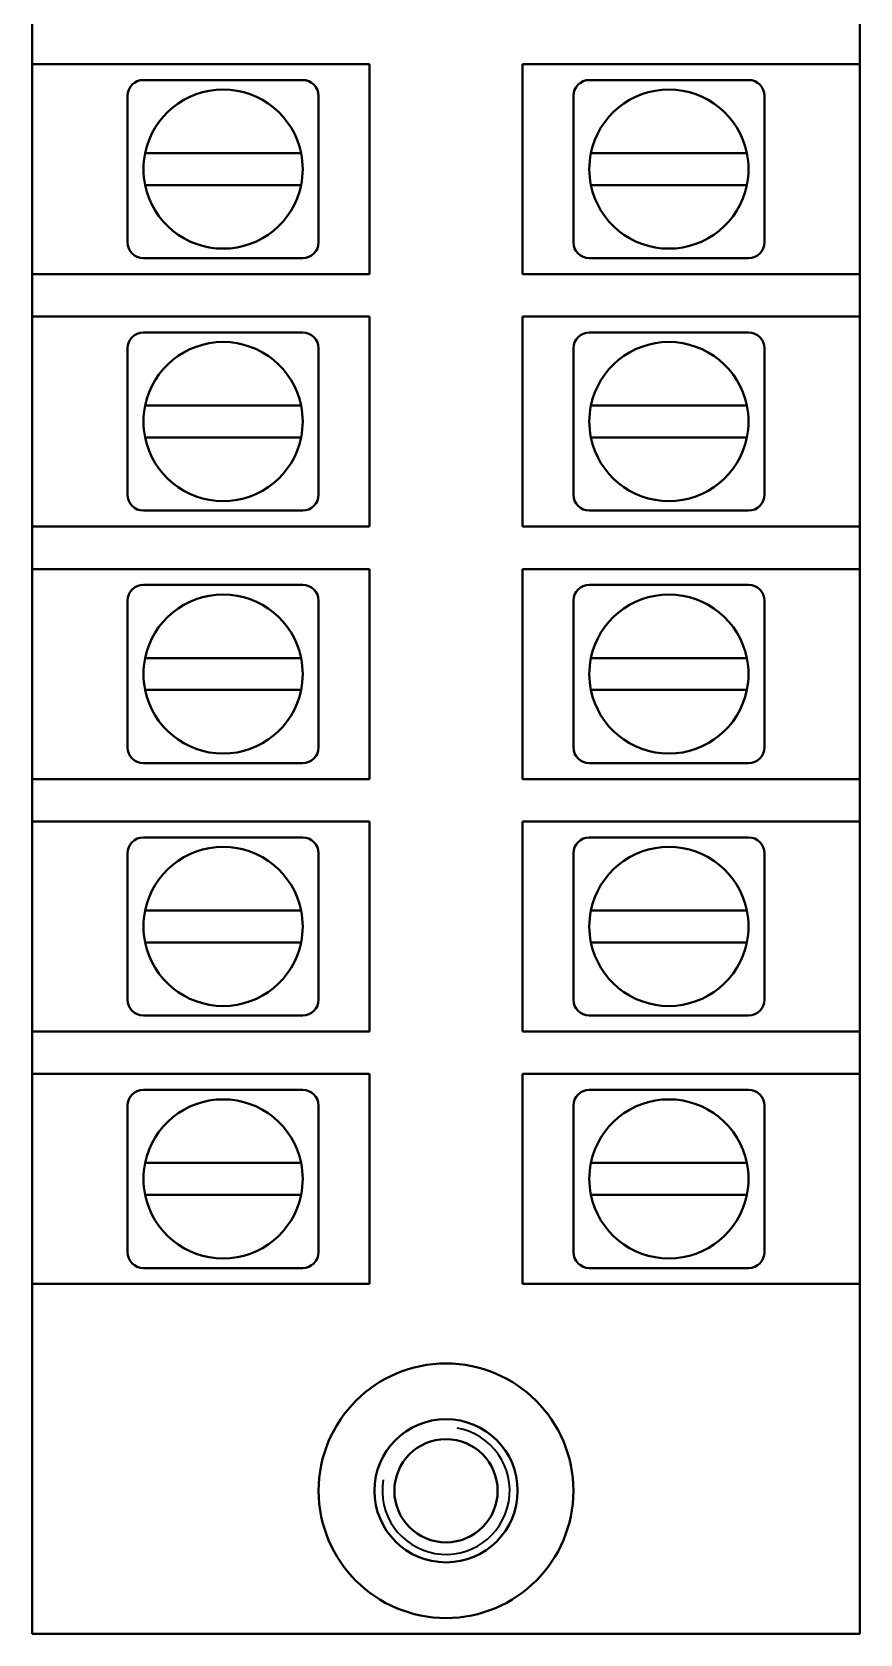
# Model space of a CAD drawing. Header units: millimetres. Extents: x 0 to 4205, y 0 to 2970.
# Drawn here: x 1985.8 to 2011.8, y 2423.9 to 2474.2 of the extents above; entities that cross this region are included whole.
import ezdxf

# ---------------------------------------------------------------- set-up
doc = ezdxf.new("R2010")
doc.units = ezdxf.units.MM
doc.header["$LTSCALE"] = 5
doc.layers.add('가시적인 것(ISO)', color=3, linetype='Continuous', lineweight=40)
doc.layers.add('가시적인 좁은 것(ISO)', color=3, linetype='Continuous', lineweight=35)

msp = doc.modelspace()

# ---------------------------------------------------------------- linework, layer by layer
at = {"layer": '가시적인 것(ISO)'}
for p, q in [((1985.848, 2474.557), (1985.848, 2473.224)), ((2011.848, 2474.557), (2011.848, 2473.224)), ((1996.448, 2473.224), (1985.848, 2473.224)), ((1985.848, 2473.224), (1985.848, 2466.624)), ((1996.448, 2473.224), (1996.448, 2466.624)), ((2001.248, 2473.224), (2001.248, 2466.624)), ((2001.248, 2473.224), (2011.848, 2473.224)), ((2011.848, 2473.224), (2011.848, 2466.624)), ((1989.348, 2472.724), (1994.348, 2472.724)), ((2008.348, 2472.724), (2003.348, 2472.724)), ((1988.848, 2467.624), (1988.848, 2472.224)), ((1994.848, 2472.224), (1994.848, 2467.624)), ((2002.848, 2472.224), (2002.848, 2467.624)), ((2008.848, 2467.624), (2008.848, 2472.224)), ((1990.982, 2470.424), (1992.714, 2470.424)), ((2004.982, 2470.424), (2006.714, 2470.424)), ((1992.714, 2469.424), (1990.982, 2469.424)), ((2006.714, 2469.424), (2004.982, 2469.424)), ((1994.348, 2467.124), (1989.348, 2467.124)), ((2003.348, 2467.124), (2008.348, 2467.124)), ((1996.448, 2466.624), (1985.848, 2466.624)), ((1985.848, 2466.624), (1985.848, 2465.291)), ((2001.248, 2466.624), (2011.848, 2466.624)), ((2011.848, 2466.624), (2011.848, 2465.291)), ((1996.448, 2465.291), (1985.848, 2465.291)), ((1985.848, 2465.291), (1985.848, 2458.691)), ((1996.448, 2465.291), (1996.448, 2458.691)), ((2001.248, 2465.291), (2001.248, 2458.691)), ((2001.248, 2465.291), (2011.848, 2465.291)), ((2011.848, 2465.291), (2011.848, 2458.691)), ((1989.348, 2464.791), (1994.348, 2464.791)), ((2008.348, 2464.791), (2003.348, 2464.791)), ((1988.848, 2459.691), (1988.848, 2464.291)), ((1994.848, 2464.291), (1994.848, 2459.691)), ((2002.848, 2464.291), (2002.848, 2459.691)), ((2008.848, 2459.691), (2008.848, 2464.291)), ((1990.982, 2462.491), (1992.714, 2462.491)), ((2004.982, 2462.491), (2006.714, 2462.491)), ((1992.714, 2461.491), (1990.982, 2461.491)), ((2006.714, 2461.491), (2004.982, 2461.491)), ((1994.348, 2459.191), (1989.348, 2459.191)), ((2003.348, 2459.191), (2008.348, 2459.191)), ((1996.448, 2458.691), (1985.848, 2458.691)), ((1985.848, 2458.691), (1985.848, 2457.357)), ((2001.248, 2458.691), (2011.848, 2458.691)), ((2011.848, 2458.691), (2011.848, 2457.357)), ((1996.448, 2457.357), (1985.848, 2457.357)), ((1985.848, 2457.357), (1985.848, 2450.757)), ((1996.448, 2457.357), (1996.448, 2450.757)), ((2001.248, 2457.357), (2001.248, 2450.757)), ((2001.248, 2457.357), (2011.848, 2457.357)), ((2011.848, 2457.357), (2011.848, 2450.757)), ((1989.348, 2456.857), (1994.348, 2456.857)), ((2008.348, 2456.857), (2003.348, 2456.857)), ((1988.848, 2451.757), (1988.848, 2456.357)), ((1994.848, 2456.357), (1994.848, 2451.757)), ((2002.848, 2456.357), (2002.848, 2451.757)), ((2008.848, 2451.757), (2008.848, 2456.357)), ((1990.982, 2454.557), (1992.714, 2454.557)), ((2004.982, 2454.557), (2006.714, 2454.557)), ((1992.714, 2453.557), (1990.982, 2453.557)), ((2006.714, 2453.557), (2004.982, 2453.557)), ((1994.348, 2451.257), (1989.348, 2451.257)), ((2003.348, 2451.257), (2008.348, 2451.257)), ((1996.448, 2450.757), (1985.848, 2450.757)), ((1985.848, 2450.757), (1985.848, 2449.424)), ((2001.248, 2450.757), (2011.848, 2450.757)), ((2011.848, 2450.757), (2011.848, 2449.424)), ((1996.448, 2449.424), (1985.848, 2449.424)), ((1985.848, 2449.424), (1985.848, 2442.824)), ((1996.448, 2449.424), (1996.448, 2442.824)), ((2001.248, 2449.424), (2001.248, 2442.824)), ((2001.248, 2449.424), (2011.848, 2449.424)), ((2011.848, 2449.424), (2011.848, 2442.824)), ((1989.348, 2448.924), (1994.348, 2448.924)), ((2008.348, 2448.924), (2003.348, 2448.924)), ((1988.848, 2443.824), (1988.848, 2448.424)), ((1994.848, 2448.424), (1994.848, 2443.824)), ((2002.848, 2448.424), (2002.848, 2443.824)), ((2008.848, 2443.824), (2008.848, 2448.424)), ((1990.982, 2446.624), (1992.714, 2446.624)), ((2004.982, 2446.624), (2006.714, 2446.624)), ((1992.714, 2445.624), (1990.982, 2445.624)), ((2006.714, 2445.624), (2004.982, 2445.624)), ((1994.348, 2443.324), (1989.348, 2443.324)), ((2003.348, 2443.324), (2008.348, 2443.324)), ((1996.448, 2442.824), (1985.848, 2442.824)), ((1985.848, 2442.824), (1985.848, 2441.491)), ((2001.248, 2442.824), (2011.848, 2442.824)), ((2011.848, 2442.824), (2011.848, 2441.491)), ((1996.448, 2441.491), (1985.848, 2441.491)), ((1985.848, 2441.491), (1985.848, 2434.891)), ((1996.448, 2441.491), (1996.448, 2434.891)), ((2001.248, 2441.491), (2001.248, 2434.891)), ((2001.248, 2441.491), (2011.848, 2441.491)), ((2011.848, 2441.491), (2011.848, 2434.891)), ((1989.348, 2440.991), (1994.348, 2440.991)), ((2008.348, 2440.991), (2003.348, 2440.991)), ((1988.848, 2435.891), (1988.848, 2440.491)), ((1994.848, 2440.491), (1994.848, 2435.891)), ((2002.848, 2440.491), (2002.848, 2435.891)), ((2008.848, 2435.891), (2008.848, 2440.491)), ((1990.982, 2438.691), (1992.714, 2438.691)), ((2004.982, 2438.691), (2006.714, 2438.691)), ((1992.714, 2437.691), (1990.982, 2437.691)), ((2006.714, 2437.691), (2004.982, 2437.691)), ((1994.348, 2435.391), (1989.348, 2435.391)), ((2003.348, 2435.391), (2008.348, 2435.391)), ((1996.448, 2434.891), (1985.848, 2434.891)), ((1985.848, 2434.891), (1985.848, 2423.891)), ((2001.248, 2434.891), (2011.848, 2434.891)), ((2011.848, 2434.891), (2011.848, 2423.891)), ((1985.848, 2423.891), (2011.848, 2423.891))]:
    msp.add_line(p, q, dxfattribs=at)
for radius in [4, 2.25, 1.621]:
    msp.add_circle((1998.848, 2428.391), radius, dxfattribs=at)
for centre, radius, start, end in [((1989.348, 2472.224), 0.5, 90, 180), ((1991.848, 2469.924), 2.5, 11.537, 168.463), ((1994.348, 2472.224), 0.5, 0, 90), ((2003.348, 2472.224), 0.5, 90, 180), ((2005.848, 2469.924), 2.5, 11.537, 168.463), ((2008.348, 2472.224), 0.5, 0, 90), ((1991.848, 2469.924), 2.5, 168.463, 191.537), ((1991.848, 2469.924), 2.5, 348.463, 11.537), ((2005.848, 2469.924), 2.5, 168.463, 191.537), ((2005.848, 2469.924), 2.5, 348.463, 11.537), ((1991.848, 2469.924), 2.5, 191.537, 348.463), ((2005.848, 2469.924), 2.5, 191.537, 348.463), ((1989.348, 2467.624), 0.5, 180, 270), ((1994.348, 2467.624), 0.5, 270, 0), ((2003.348, 2467.624), 0.5, 180, 270), ((2008.348, 2467.624), 0.5, 270, 0), ((1989.348, 2464.291), 0.5, 90, 180), ((1994.348, 2464.291), 0.5, 0, 90), ((2003.348, 2464.291), 0.5, 90, 180), ((2008.348, 2464.291), 0.5, 0, 90), ((1991.848, 2461.991), 2.5, 11.537, 168.463), ((2005.848, 2461.991), 2.5, 11.537, 168.463), ((1991.848, 2461.991), 2.5, 168.463, 191.537), ((1991.848, 2461.991), 2.5, 348.463, 11.537), ((2005.848, 2461.991), 2.5, 168.463, 191.537), ((2005.848, 2461.991), 2.5, 348.463, 11.537), ((1991.848, 2461.991), 2.5, 191.537, 348.463), ((2005.848, 2461.991), 2.5, 191.537, 348.463), ((1989.348, 2459.691), 0.5, 180, 270), ((1994.348, 2459.691), 0.5, 270, 0), ((2003.348, 2459.691), 0.5, 180, 270), ((2008.348, 2459.691), 0.5, 270, 0), ((1989.348, 2456.357), 0.5, 90, 180), ((1994.348, 2456.357), 0.5, 0, 90), ((2003.348, 2456.357), 0.5, 90, 180), ((2008.348, 2456.357), 0.5, 0, 90), ((1991.848, 2454.057), 2.5, 11.537, 168.463), ((2005.848, 2454.057), 2.5, 11.537, 168.463), ((1991.848, 2454.057), 2.5, 168.463, 191.537), ((1991.848, 2454.057), 2.5, 348.463, 11.537), ((2005.848, 2454.057), 2.5, 168.463, 191.537), ((2005.848, 2454.057), 2.5, 348.463, 11.537), ((1991.848, 2454.057), 2.5, 191.537, 348.463), ((2005.848, 2454.057), 2.5, 191.537, 348.463), ((1989.348, 2451.757), 0.5, 180, 270), ((1994.348, 2451.757), 0.5, 270, 0), ((2003.348, 2451.757), 0.5, 180, 270), ((2008.348, 2451.757), 0.5, 270, 0), ((1989.348, 2448.424), 0.5, 90, 180), ((1991.848, 2446.124), 2.5, 11.537, 168.463), ((1994.348, 2448.424), 0.5, 0, 90), ((2003.348, 2448.424), 0.5, 90, 180), ((2005.848, 2446.124), 2.5, 11.537, 168.463), ((2008.348, 2448.424), 0.5, 0, 90), ((1991.848, 2446.124), 2.5, 168.463, 191.537), ((1991.848, 2446.124), 2.5, 348.463, 11.537), ((2005.848, 2446.124), 2.5, 168.463, 191.537), ((2005.848, 2446.124), 2.5, 348.463, 11.537), ((1991.848, 2446.124), 2.5, 191.537, 348.463), ((2005.848, 2446.124), 2.5, 191.537, 348.463), ((1989.348, 2443.824), 0.5, 180, 270), ((1994.348, 2443.824), 0.5, 270, 0), ((2003.348, 2443.824), 0.5, 180, 270), ((2008.348, 2443.824), 0.5, 270, 0), ((1989.348, 2440.491), 0.5, 90, 180), ((1991.848, 2438.191), 2.5, 11.537, 168.463), ((1994.348, 2440.491), 0.5, 0, 90), ((2003.348, 2440.491), 0.5, 90, 180), ((2005.848, 2438.191), 2.5, 11.537, 168.463), ((2008.348, 2440.491), 0.5, 0, 90), ((1991.848, 2438.191), 2.5, 168.463, 191.537), ((1991.848, 2438.191), 2.5, 348.463, 11.537), ((2005.848, 2438.191), 2.5, 168.463, 191.537), ((2005.848, 2438.191), 2.5, 348.463, 11.537), ((1991.848, 2438.191), 2.5, 191.537, 348.463), ((2005.848, 2438.191), 2.5, 191.537, 348.463), ((1989.348, 2435.891), 0.5, 180, 270), ((1994.348, 2435.891), 0.5, 270, 0), ((2003.348, 2435.891), 0.5, 180, 270), ((2008.348, 2435.891), 0.5, 270, 0)]:
    msp.add_arc(centre, radius, start, end, dxfattribs=at)
for points, knots in [([(1989.398, 2470.424), (1989.415, 2470.424), (1989.441, 2470.424), (1989.582, 2470.424), (1989.706, 2470.424), (1989.971, 2470.424), (1990.161, 2470.424), (1990.529, 2470.424), (1990.774, 2470.424), (1990.982, 2470.424)], [-0.3109485, -0.3109485, -0.3109485, -0.3109485, -0.2561837, -0.2561837, -0.2008639, -0.2008639, -0.1440987, -0.1440987, -0.0818285, -0.0818285, -0.0818285, -0.0818285]), ([(1992.714, 2470.424), (1992.921, 2470.424), (1993.166, 2470.424), (1993.534, 2470.424), (1993.724, 2470.424), (1993.989, 2470.424), (1994.113, 2470.424), (1994.254, 2470.424), (1994.28, 2470.424), (1994.297, 2470.424)], [0.0818285, 0.0818285, 0.0818285, 0.0818285, 0.1440987, 0.1440987, 0.2008639, 0.2008639, 0.2561837, 0.2561837, 0.3109485, 0.3109485, 0.3109485, 0.3109485]), ([(2003.398, 2470.424), (2003.415, 2470.424), (2003.441, 2470.424), (2003.582, 2470.424), (2003.706, 2470.424), (2003.971, 2470.424), (2004.161, 2470.424), (2004.529, 2470.424), (2004.774, 2470.424), (2004.982, 2470.424)], [0.3109485, 0.3109485, 0.3109485, 0.3109485, 0.3657134, 0.3657134, 0.4210332, 0.4210332, 0.4777984, 0.4777984, 0.5400686, 0.5400686, 0.5400686, 0.5400686]), ([(2006.714, 2470.424), (2006.921, 2470.424), (2007.166, 2470.424), (2007.534, 2470.424), (2007.724, 2470.424), (2007.989, 2470.424), (2008.113, 2470.424), (2008.254, 2470.424), (2008.28, 2470.424), (2008.297, 2470.424)], [0.7037255, 0.7037255, 0.7037255, 0.7037255, 0.7659958, 0.7659958, 0.8227609, 0.8227609, 0.8780807, 0.8780807, 0.9328456, 0.9328456, 0.9328456, 0.9328456]), ([(1990.982, 2469.424), (1990.777, 2469.424), (1990.534, 2469.424), (1990.171, 2469.424), (1989.982, 2469.424), (1989.714, 2469.424), (1989.587, 2469.424), (1989.442, 2469.424), (1989.416, 2469.424), (1989.398, 2469.424)], [0.0818285, 0.0818285, 0.0818285, 0.0818285, 0.1432913, 0.1432913, 0.1993198, 0.1993198, 0.2554244, 0.2554244, 0.3109484, 0.3109484, 0.3109484, 0.3109484]), ([(1994.297, 2469.424), (1994.279, 2469.424), (1994.253, 2469.424), (1994.108, 2469.424), (1993.981, 2469.424), (1993.713, 2469.424), (1993.524, 2469.424), (1993.161, 2469.424), (1992.918, 2469.424), (1992.714, 2469.424)], [-0.3109484, -0.3109484, -0.3109484, -0.3109484, -0.2554244, -0.2554244, -0.1993198, -0.1993198, -0.1432913, -0.1432913, -0.0818285, -0.0818285, -0.0818285, -0.0818285]), ([(2004.982, 2469.424), (2004.777, 2469.424), (2004.534, 2469.424), (2004.171, 2469.424), (2003.982, 2469.424), (2003.714, 2469.424), (2003.587, 2469.424), (2003.442, 2469.424), (2003.416, 2469.424), (2003.398, 2469.424)], [0.7037253, 0.7037253, 0.7037253, 0.7037253, 0.7651881, 0.7651881, 0.8212166, 0.8212166, 0.8773213, 0.8773213, 0.9328452, 0.9328452, 0.9328452, 0.9328452]), ([(2008.297, 2469.424), (2008.279, 2469.424), (2008.253, 2469.424), (2008.108, 2469.424), (2007.981, 2469.424), (2007.713, 2469.424), (2007.524, 2469.424), (2007.161, 2469.424), (2006.918, 2469.424), (2006.714, 2469.424)], [0.3109484, 0.3109484, 0.3109484, 0.3109484, 0.3664724, 0.3664724, 0.422577, 0.422577, 0.4786056, 0.4786056, 0.5400684, 0.5400684, 0.5400684, 0.5400684]), ([(1989.398, 2462.491), (1989.415, 2462.491), (1989.441, 2462.491), (1989.582, 2462.491), (1989.706, 2462.491), (1989.971, 2462.491), (1990.161, 2462.491), (1990.529, 2462.491), (1990.774, 2462.491), (1990.982, 2462.491)], [-0.3109485, -0.3109485, -0.3109485, -0.3109485, -0.2561837, -0.2561837, -0.2008639, -0.2008639, -0.1440987, -0.1440987, -0.0818285, -0.0818285, -0.0818285, -0.0818285]), ([(1992.714, 2462.491), (1992.921, 2462.491), (1993.166, 2462.491), (1993.534, 2462.491), (1993.724, 2462.491), (1993.989, 2462.491), (1994.113, 2462.491), (1994.254, 2462.491), (1994.28, 2462.491), (1994.297, 2462.491)], [0.0818285, 0.0818285, 0.0818285, 0.0818285, 0.1440987, 0.1440987, 0.2008639, 0.2008639, 0.2561837, 0.2561837, 0.3109485, 0.3109485, 0.3109485, 0.3109485]), ([(2003.398, 2462.491), (2003.415, 2462.491), (2003.441, 2462.491), (2003.582, 2462.491), (2003.706, 2462.491), (2003.971, 2462.491), (2004.161, 2462.491), (2004.529, 2462.491), (2004.774, 2462.491), (2004.982, 2462.491)], [0.3109485, 0.3109485, 0.3109485, 0.3109485, 0.3657134, 0.3657134, 0.4210332, 0.4210332, 0.4777984, 0.4777984, 0.5400686, 0.5400686, 0.5400686, 0.5400686]), ([(2006.714, 2462.491), (2006.921, 2462.491), (2007.166, 2462.491), (2007.534, 2462.491), (2007.724, 2462.491), (2007.989, 2462.491), (2008.113, 2462.491), (2008.254, 2462.491), (2008.28, 2462.491), (2008.297, 2462.491)], [0.7037255, 0.7037255, 0.7037255, 0.7037255, 0.7659958, 0.7659958, 0.8227609, 0.8227609, 0.8780807, 0.8780807, 0.9328456, 0.9328456, 0.9328456, 0.9328456]), ([(1990.982, 2461.491), (1990.774, 2461.491), (1990.529, 2461.491), (1990.161, 2461.491), (1989.971, 2461.491), (1989.706, 2461.491), (1989.582, 2461.491), (1989.441, 2461.491), (1989.415, 2461.491), (1989.398, 2461.491)], [0.0818285, 0.0818285, 0.0818285, 0.0818285, 0.1440987, 0.1440987, 0.2008639, 0.2008639, 0.2561837, 0.2561837, 0.3109485, 0.3109485, 0.3109485, 0.3109485]), ([(1994.297, 2461.491), (1994.28, 2461.491), (1994.254, 2461.491), (1994.113, 2461.491), (1993.989, 2461.491), (1993.724, 2461.491), (1993.534, 2461.491), (1993.166, 2461.491), (1992.921, 2461.491), (1992.714, 2461.491)], [-0.3109485, -0.3109485, -0.3109485, -0.3109485, -0.2561837, -0.2561837, -0.2008639, -0.2008639, -0.1440987, -0.1440987, -0.0818285, -0.0818285, -0.0818285, -0.0818285]), ([(2004.982, 2461.491), (2004.774, 2461.491), (2004.529, 2461.491), (2004.161, 2461.491), (2003.971, 2461.491), (2003.706, 2461.491), (2003.582, 2461.491), (2003.441, 2461.491), (2003.415, 2461.491), (2003.398, 2461.491)], [0.7037255, 0.7037255, 0.7037255, 0.7037255, 0.7659958, 0.7659958, 0.8227609, 0.8227609, 0.8780807, 0.8780807, 0.9328456, 0.9328456, 0.9328456, 0.9328456]), ([(2008.297, 2461.491), (2008.28, 2461.491), (2008.254, 2461.491), (2008.113, 2461.491), (2007.989, 2461.491), (2007.724, 2461.491), (2007.534, 2461.491), (2007.166, 2461.491), (2006.921, 2461.491), (2006.714, 2461.491)], [0.3109485, 0.3109485, 0.3109485, 0.3109485, 0.3657134, 0.3657134, 0.4210332, 0.4210332, 0.4777984, 0.4777984, 0.5400686, 0.5400686, 0.5400686, 0.5400686]), ([(1989.398, 2454.557), (1989.415, 2454.557), (1989.441, 2454.557), (1989.582, 2454.557), (1989.706, 2454.557), (1989.971, 2454.557), (1990.161, 2454.557), (1990.529, 2454.557), (1990.774, 2454.557), (1990.982, 2454.557)], [-0.3109485, -0.3109485, -0.3109485, -0.3109485, -0.2561837, -0.2561837, -0.2008639, -0.2008639, -0.1440987, -0.1440987, -0.0818285, -0.0818285, -0.0818285, -0.0818285]), ([(1992.714, 2454.557), (1992.921, 2454.557), (1993.166, 2454.557), (1993.534, 2454.557), (1993.724, 2454.557), (1993.989, 2454.557), (1994.113, 2454.557), (1994.254, 2454.557), (1994.28, 2454.557), (1994.297, 2454.557)], [0.0818285, 0.0818285, 0.0818285, 0.0818285, 0.1440987, 0.1440987, 0.2008639, 0.2008639, 0.2561837, 0.2561837, 0.3109485, 0.3109485, 0.3109485, 0.3109485]), ([(2003.398, 2454.557), (2003.415, 2454.557), (2003.441, 2454.557), (2003.582, 2454.557), (2003.706, 2454.557), (2003.971, 2454.557), (2004.161, 2454.557), (2004.529, 2454.557), (2004.774, 2454.557), (2004.982, 2454.557)], [0.3109485, 0.3109485, 0.3109485, 0.3109485, 0.3657134, 0.3657134, 0.4210332, 0.4210332, 0.4777984, 0.4777984, 0.5400686, 0.5400686, 0.5400686, 0.5400686]), ([(2006.714, 2454.557), (2006.921, 2454.557), (2007.166, 2454.557), (2007.534, 2454.557), (2007.724, 2454.557), (2007.989, 2454.557), (2008.113, 2454.557), (2008.254, 2454.557), (2008.28, 2454.557), (2008.297, 2454.557)], [0.7037255, 0.7037255, 0.7037255, 0.7037255, 0.7659958, 0.7659958, 0.8227609, 0.8227609, 0.8780807, 0.8780807, 0.9328456, 0.9328456, 0.9328456, 0.9328456]), ([(1990.982, 2453.557), (1990.774, 2453.557), (1990.529, 2453.557), (1990.161, 2453.557), (1989.971, 2453.557), (1989.706, 2453.557), (1989.582, 2453.557), (1989.441, 2453.557), (1989.415, 2453.557), (1989.398, 2453.557)], [0.0818285, 0.0818285, 0.0818285, 0.0818285, 0.1440987, 0.1440987, 0.2008639, 0.2008639, 0.2561837, 0.2561837, 0.3109485, 0.3109485, 0.3109485, 0.3109485]), ([(1994.297, 2453.557), (1994.28, 2453.557), (1994.254, 2453.557), (1994.113, 2453.557), (1993.989, 2453.557), (1993.724, 2453.557), (1993.534, 2453.557), (1993.166, 2453.557), (1992.921, 2453.557), (1992.714, 2453.557)], [-0.3109485, -0.3109485, -0.3109485, -0.3109485, -0.2561837, -0.2561837, -0.2008639, -0.2008639, -0.1440987, -0.1440987, -0.0818285, -0.0818285, -0.0818285, -0.0818285]), ([(2004.982, 2453.557), (2004.774, 2453.557), (2004.529, 2453.557), (2004.161, 2453.557), (2003.971, 2453.557), (2003.706, 2453.557), (2003.582, 2453.557), (2003.441, 2453.557), (2003.415, 2453.557), (2003.398, 2453.557)], [0.7037255, 0.7037255, 0.7037255, 0.7037255, 0.7659958, 0.7659958, 0.8227609, 0.8227609, 0.8780807, 0.8780807, 0.9328456, 0.9328456, 0.9328456, 0.9328456]), ([(2008.297, 2453.557), (2008.28, 2453.557), (2008.254, 2453.557), (2008.113, 2453.557), (2007.989, 2453.557), (2007.724, 2453.557), (2007.534, 2453.557), (2007.166, 2453.557), (2006.921, 2453.557), (2006.714, 2453.557)], [0.3109485, 0.3109485, 0.3109485, 0.3109485, 0.3657134, 0.3657134, 0.4210332, 0.4210332, 0.4777984, 0.4777984, 0.5400686, 0.5400686, 0.5400686, 0.5400686]), ([(1989.398, 2446.624), (1989.415, 2446.624), (1989.441, 2446.624), (1989.582, 2446.624), (1989.706, 2446.624), (1989.971, 2446.624), (1990.161, 2446.624), (1990.529, 2446.624), (1990.774, 2446.624), (1990.982, 2446.624)], [-0.3109485, -0.3109485, -0.3109485, -0.3109485, -0.2561837, -0.2561837, -0.2008639, -0.2008639, -0.1440987, -0.1440987, -0.0818285, -0.0818285, -0.0818285, -0.0818285]), ([(1992.714, 2446.624), (1992.921, 2446.624), (1993.166, 2446.624), (1993.534, 2446.624), (1993.724, 2446.624), (1993.989, 2446.624), (1994.113, 2446.624), (1994.254, 2446.624), (1994.28, 2446.624), (1994.297, 2446.624)], [0.0818285, 0.0818285, 0.0818285, 0.0818285, 0.1440987, 0.1440987, 0.2008639, 0.2008639, 0.2561837, 0.2561837, 0.3109485, 0.3109485, 0.3109485, 0.3109485]), ([(2003.398, 2446.624), (2003.415, 2446.624), (2003.441, 2446.624), (2003.582, 2446.624), (2003.706, 2446.624), (2003.971, 2446.624), (2004.161, 2446.624), (2004.529, 2446.624), (2004.774, 2446.624), (2004.982, 2446.624)], [0.3109485, 0.3109485, 0.3109485, 0.3109485, 0.3657134, 0.3657134, 0.4210332, 0.4210332, 0.4777984, 0.4777984, 0.5400686, 0.5400686, 0.5400686, 0.5400686]), ([(2006.714, 2446.624), (2006.921, 2446.624), (2007.166, 2446.624), (2007.534, 2446.624), (2007.724, 2446.624), (2007.989, 2446.624), (2008.113, 2446.624), (2008.254, 2446.624), (2008.28, 2446.624), (2008.297, 2446.624)], [0.7037255, 0.7037255, 0.7037255, 0.7037255, 0.7659958, 0.7659958, 0.8227609, 0.8227609, 0.8780807, 0.8780807, 0.9328456, 0.9328456, 0.9328456, 0.9328456]), ([(1990.982, 2445.624), (1990.774, 2445.624), (1990.529, 2445.624), (1990.161, 2445.624), (1989.971, 2445.624), (1989.706, 2445.624), (1989.582, 2445.624), (1989.441, 2445.624), (1989.415, 2445.624), (1989.398, 2445.624)], [0.0818285, 0.0818285, 0.0818285, 0.0818285, 0.1440987, 0.1440987, 0.2008639, 0.2008639, 0.2561837, 0.2561837, 0.3109485, 0.3109485, 0.3109485, 0.3109485]), ([(1994.297, 2445.624), (1994.28, 2445.624), (1994.254, 2445.624), (1994.113, 2445.624), (1993.989, 2445.624), (1993.724, 2445.624), (1993.534, 2445.624), (1993.166, 2445.624), (1992.921, 2445.624), (1992.714, 2445.624)], [-0.3109485, -0.3109485, -0.3109485, -0.3109485, -0.2561837, -0.2561837, -0.2008639, -0.2008639, -0.1440987, -0.1440987, -0.0818285, -0.0818285, -0.0818285, -0.0818285]), ([(2004.982, 2445.624), (2004.774, 2445.624), (2004.529, 2445.624), (2004.161, 2445.624), (2003.971, 2445.624), (2003.706, 2445.624), (2003.582, 2445.624), (2003.441, 2445.624), (2003.415, 2445.624), (2003.398, 2445.624)], [0.7037255, 0.7037255, 0.7037255, 0.7037255, 0.7659958, 0.7659958, 0.8227609, 0.8227609, 0.8780807, 0.8780807, 0.9328456, 0.9328456, 0.9328456, 0.9328456]), ([(2008.297, 2445.624), (2008.28, 2445.624), (2008.254, 2445.624), (2008.113, 2445.624), (2007.989, 2445.624), (2007.724, 2445.624), (2007.534, 2445.624), (2007.166, 2445.624), (2006.921, 2445.624), (2006.714, 2445.624)], [0.3109485, 0.3109485, 0.3109485, 0.3109485, 0.3657134, 0.3657134, 0.4210332, 0.4210332, 0.4777984, 0.4777984, 0.5400686, 0.5400686, 0.5400686, 0.5400686]), ([(1989.398, 2438.691), (1989.415, 2438.691), (1989.441, 2438.691), (1989.582, 2438.691), (1989.706, 2438.691), (1989.971, 2438.691), (1990.161, 2438.691), (1990.529, 2438.691), (1990.774, 2438.691), (1990.982, 2438.691)], [-0.3109485, -0.3109485, -0.3109485, -0.3109485, -0.2561837, -0.2561837, -0.2008639, -0.2008639, -0.1440987, -0.1440987, -0.0818285, -0.0818285, -0.0818285, -0.0818285]), ([(1992.714, 2438.691), (1992.921, 2438.691), (1993.166, 2438.691), (1993.534, 2438.691), (1993.724, 2438.691), (1993.989, 2438.691), (1994.113, 2438.691), (1994.254, 2438.691), (1994.28, 2438.691), (1994.297, 2438.691)], [0.0818285, 0.0818285, 0.0818285, 0.0818285, 0.1440987, 0.1440987, 0.2008639, 0.2008639, 0.2561837, 0.2561837, 0.3109485, 0.3109485, 0.3109485, 0.3109485]), ([(2003.398, 2438.691), (2003.415, 2438.691), (2003.441, 2438.691), (2003.582, 2438.691), (2003.706, 2438.691), (2003.971, 2438.691), (2004.161, 2438.691), (2004.529, 2438.691), (2004.774, 2438.691), (2004.982, 2438.691)], [0.3109485, 0.3109485, 0.3109485, 0.3109485, 0.3657134, 0.3657134, 0.4210332, 0.4210332, 0.4777984, 0.4777984, 0.5400686, 0.5400686, 0.5400686, 0.5400686]), ([(2006.714, 2438.691), (2006.921, 2438.691), (2007.166, 2438.691), (2007.534, 2438.691), (2007.724, 2438.691), (2007.989, 2438.691), (2008.113, 2438.691), (2008.254, 2438.691), (2008.28, 2438.691), (2008.297, 2438.691)], [0.7037255, 0.7037255, 0.7037255, 0.7037255, 0.7659958, 0.7659958, 0.8227609, 0.8227609, 0.8780807, 0.8780807, 0.9328456, 0.9328456, 0.9328456, 0.9328456]), ([(1990.982, 2437.691), (1990.774, 2437.691), (1990.529, 2437.691), (1990.161, 2437.691), (1989.971, 2437.691), (1989.706, 2437.691), (1989.582, 2437.691), (1989.441, 2437.691), (1989.415, 2437.691), (1989.398, 2437.691)], [0.0818285, 0.0818285, 0.0818285, 0.0818285, 0.1440987, 0.1440987, 0.2008639, 0.2008639, 0.2561837, 0.2561837, 0.3109485, 0.3109485, 0.3109485, 0.3109485]), ([(1994.297, 2437.691), (1994.28, 2437.691), (1994.254, 2437.691), (1994.113, 2437.691), (1993.989, 2437.691), (1993.724, 2437.691), (1993.534, 2437.691), (1993.166, 2437.691), (1992.921, 2437.691), (1992.714, 2437.691)], [-0.3109485, -0.3109485, -0.3109485, -0.3109485, -0.2561837, -0.2561837, -0.2008639, -0.2008639, -0.1440987, -0.1440987, -0.0818285, -0.0818285, -0.0818285, -0.0818285]), ([(2004.982, 2437.691), (2004.774, 2437.691), (2004.529, 2437.691), (2004.161, 2437.691), (2003.971, 2437.691), (2003.706, 2437.691), (2003.582, 2437.691), (2003.441, 2437.691), (2003.415, 2437.691), (2003.398, 2437.691)], [0.7037255, 0.7037255, 0.7037255, 0.7037255, 0.7659958, 0.7659958, 0.8227609, 0.8227609, 0.8780807, 0.8780807, 0.9328456, 0.9328456, 0.9328456, 0.9328456]), ([(2008.297, 2437.691), (2008.28, 2437.691), (2008.254, 2437.691), (2008.113, 2437.691), (2007.989, 2437.691), (2007.724, 2437.691), (2007.534, 2437.691), (2007.166, 2437.691), (2006.921, 2437.691), (2006.714, 2437.691)], [0.3109485, 0.3109485, 0.3109485, 0.3109485, 0.3657134, 0.3657134, 0.4210332, 0.4210332, 0.4777984, 0.4777984, 0.5400686, 0.5400686, 0.5400686, 0.5400686])]:
    msp.add_open_spline(points, degree=3, knots=knots, dxfattribs=at)
at = {"layer": '가시적인 좁은 것(ISO)'}
msp.add_arc((1998.848, 2428.391), 2, 170, 80, dxfattribs=at)

doc.saveas('drawing.dxf')
